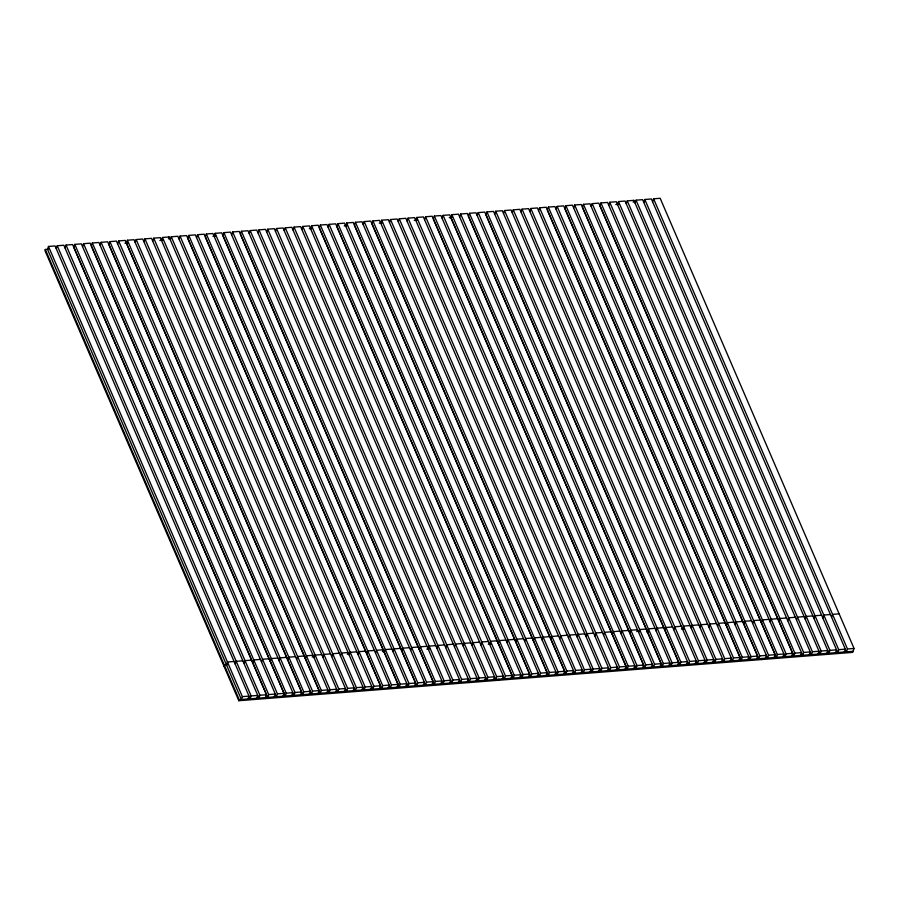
<?xml version="1.0" encoding="UTF-8"?>
<svg xmlns="http://www.w3.org/2000/svg" width="899" height="899" viewBox="0 0 899 899"><rect width="100%" height="100%" fill="white"/><g stroke="black" fill="none" stroke-linecap="round" stroke-linejoin="round"><path stroke-width="1.35" d="M48.108 249.259L45.31 249.472L44.95 250.529L238.831 700.714L852.702 652.371L854.05 648.471L660.169 198.286L653.595 198.803L652.607 201.646M48.49 246.45L47.512 249.304L241.382 699.489L242.37 696.635L48.49 246.45L55.064 245.933L250.158 698.793L251.136 695.95L57.255 245.764L63.84 245.247L258.923 698.107L259.912 695.253L66.032 245.079L72.605 244.55L266.486 694.736L265.508 697.59M56.277 248.607L57.255 245.764M65.043 247.922L66.032 245.079M74.797 244.382L73.819 247.236L267.7 697.41L268.677 694.567L74.797 244.382L81.371 243.865L276.465 696.725L277.443 693.871L83.562 243.696L90.147 243.18L284.028 693.354L283.039 696.208M82.584 246.54L83.562 243.696M92.339 243L91.35 245.854L285.23 696.028L286.219 693.185L92.339 243L98.912 242.483L294.007 695.343L294.984 692.488L101.104 242.314L107.678 241.797L301.558 691.972L300.581 694.826M100.126 245.157L101.104 242.314M109.88 241.617L108.891 244.472L302.772 694.657L303.75 691.803L109.88 241.617L116.454 241.101L311.548 693.961L312.526 691.117L118.646 240.932L125.219 240.415L319.1 690.589L318.122 693.444M117.668 243.775L118.646 240.932M127.411 240.235L126.433 243.09L320.314 693.275L321.291 690.421L127.411 240.235L133.996 239.718L329.079 692.578L330.068 689.735L136.187 239.55L142.761 239.033L337.855 691.893L338.833 689.039L144.953 238.853L151.526 238.336L346.621 691.196L347.598 688.353L153.729 238.168L160.303 237.651L355.397 690.511L356.375 687.656L162.494 237.482L169.068 236.954L364.162 689.814L365.14 686.971L171.26 236.785L177.845 236.268L372.928 689.128L373.917 686.274L180.036 236.1L186.61 235.572L380.491 685.757L379.513 688.612M135.198 242.393L136.187 239.55M143.975 241.707L144.953 238.853M152.74 241.011L153.729 238.168M161.517 240.325L162.494 237.482M168.416 238.853L169.068 236.954M170.282 239.64L171.26 236.785M179.047 238.943L180.036 236.1M188.801 235.403L187.824 238.257L381.704 688.432L382.682 685.589L188.801 235.403L195.375 234.886L390.469 687.746L391.447 684.892L197.566 234.718L204.152 234.201L398.032 684.375L397.043 687.229M196.589 237.561L197.566 234.718M206.343 234.021L205.365 236.875L399.235 687.05L400.224 684.206L206.343 234.021L212.917 233.504L408.011 686.364L408.989 683.521L215.108 233.335L221.693 232.819L415.563 682.993L414.585 685.847M214.131 236.179L215.108 233.335M223.885 232.639L222.896 235.493L416.776 685.679L417.765 682.824L223.885 232.639L230.459 232.122L425.553 684.982L426.531 682.139L232.65 231.953L239.224 231.436L433.104 681.622L432.127 684.465M231.672 234.796L232.65 231.953M241.415 231.257L240.438 234.111L434.318 684.296L435.296 681.442L241.415 231.257L248 230.74L443.083 683.6L444.072 680.757L250.192 230.571L256.766 230.054L451.86 682.914L452.838 680.06L258.957 229.874L265.542 229.357L460.625 682.217L461.614 679.374L267.733 229.189L274.307 228.672L469.402 681.532L470.379 678.678L276.499 228.503L283.073 227.975L478.167 680.835L479.145 677.992L285.264 227.807L291.849 227.29L486.932 680.15L487.921 677.295L294.04 227.121L300.614 226.604L495.709 679.453L496.686 676.61L302.806 226.424L309.38 225.907L504.474 678.767L505.452 675.924L311.582 225.739L318.156 225.222L512.037 675.396L511.048 678.251M249.214 233.414L250.192 230.571M257.979 232.729L258.957 229.874M266.745 232.032L267.733 229.189M275.521 231.346L276.499 228.503M284.286 230.661L285.264 227.807M293.052 229.964L294.04 227.121M301.828 229.279L302.806 226.424M310.593 228.582L311.582 225.739M320.347 225.042L319.37 227.897L513.25 678.082L514.228 675.228L320.347 225.042L326.921 224.525L522.016 677.385L522.993 674.542L329.113 224.357L335.698 223.84L529.578 674.014L528.59 676.868M328.135 227.2L329.113 224.357M337.889 223.66L336.9 226.514L530.781 676.7L531.77 673.845L337.889 223.66L344.463 223.143L539.557 676.003L540.535 673.16L346.654 222.974L353.228 222.458L547.109 672.643L546.131 675.486M345.677 225.818L346.654 222.974M355.431 222.278L354.442 225.132L548.323 675.318L549.3 672.463L355.431 222.278L362.005 221.761L557.088 674.621L558.077 671.778L364.196 221.592L370.77 221.075L564.651 671.261L563.673 674.104M363.218 224.435L364.196 221.592M372.961 220.907L371.984 223.75L565.864 673.935L566.842 671.081L372.961 220.907L379.547 220.379L574.63 673.239L575.618 670.396L381.738 220.21L388.312 219.693L583.406 672.553L584.384 669.699L390.503 219.525L397.077 219.008L592.171 671.856L593.149 669.013L399.268 218.828L405.854 218.311L600.937 671.171L601.925 668.317L408.045 218.142L414.619 217.625L609.713 670.474L610.691 667.631L416.81 217.446L423.395 216.929L618.478 669.789L619.467 666.946L425.587 216.76L432.161 216.243L626.041 666.417L625.063 669.272M223.918 666.092L224.278 665.024L227.076 664.811M226.469 664.855L227.458 662.012L234.032 661.495M380.749 223.064L381.738 220.21M235.246 664.17L236.223 661.316L242.797 660.799M389.525 222.368L390.503 219.525M244.011 663.473L244.989 660.63L251.574 660.113M398.291 221.682L399.268 218.828M238.831 700.714L239.19 699.658L45.31 249.472M252.776 662.788L253.765 659.933L260.339 659.416M407.067 220.985L408.045 218.142M247.967 698.972L248.944 696.118L242.37 696.635M261.553 662.091L262.53 659.248L269.104 658.731M415.832 220.3L416.81 217.446M256.732 698.276L257.71 695.433L251.136 695.95M270.318 661.406L271.307 658.551L277.881 658.034M424.598 219.603L425.587 216.76M279.095 660.709L280.072 657.866L286.646 657.349M434.352 216.063L433.374 218.918L627.255 669.103L628.232 666.249L434.352 216.063L440.926 215.546L636.02 668.406L636.998 665.563L443.117 215.378L449.702 214.861L643.583 665.046L642.594 667.89M274.274 696.894L275.251 694.05L268.677 694.567M287.86 660.023L288.837 657.169L295.423 656.652M442.139 218.221L443.117 215.378M296.625 659.327L297.614 656.484L304.188 655.967M451.894 214.681L450.916 217.536L644.785 667.721L645.774 664.867L451.894 214.681L458.468 214.164L653.562 667.024L654.539 664.181L460.659 213.996L467.244 213.479L661.113 663.664L660.136 666.507M291.815 695.511L292.793 692.668L286.219 693.185M305.402 658.641L306.379 655.798L312.953 655.27L312.301 657.169M459.681 216.839L460.659 213.996M314.167 657.956L315.156 655.101L321.73 654.584M469.435 213.299L468.446 216.153L662.327 666.339L663.305 663.484L469.435 213.299L476.009 212.782L671.104 665.642L672.081 662.799L478.201 212.613L484.775 212.097L678.655 662.282L677.677 665.125M309.346 694.129L310.335 691.286L303.75 691.803M322.943 657.259L323.921 654.416L330.495 653.899M477.223 215.468L478.201 212.613M331.709 656.573L332.686 653.719L339.271 653.202M486.966 211.928L485.988 214.771L679.869 664.957L680.846 662.102L486.966 211.928L493.551 211.4L688.634 664.26L689.623 661.417L495.742 211.231L502.316 210.714L697.41 663.574L698.388 660.72L504.508 210.546L511.082 210.029L706.176 662.878L707.153 660.035L513.284 209.849L519.858 209.332L714.952 662.192L715.93 659.349L522.049 209.164L528.623 208.647L723.717 661.507L724.695 658.652L530.815 208.467L537.4 207.95L732.483 660.81L733.472 657.967L539.591 207.781L546.165 207.264L740.046 657.45L739.068 660.293M326.888 692.747L327.877 689.904L321.291 690.421M340.474 655.877L341.463 653.034L348.037 652.517L347.385 654.416M494.753 214.086L495.742 211.231M335.664 692.061L336.642 689.218L330.068 689.735M349.25 655.191L350.228 652.337L356.802 651.82M503.53 213.389L504.508 210.546M344.429 691.376L345.407 688.522L338.833 689.039M358.016 654.494L358.993 651.651L365.578 651.134M512.295 212.703L513.284 209.849M353.195 690.679L354.184 687.836L347.598 688.353M366.792 653.809L367.77 650.955L374.344 650.438M521.072 212.007L522.049 209.164M361.971 689.994L362.949 687.139L356.375 687.656M375.557 653.112L376.535 650.269L383.12 649.752L382.457 651.651M529.837 211.321L530.815 208.467M370.736 689.297L371.725 686.454L365.14 686.971M384.322 652.427L385.311 649.572L391.885 649.056M538.602 210.624L539.591 207.781M393.099 651.73L394.077 648.887L400.651 648.37M548.356 207.085L547.379 209.939L741.259 660.124L742.237 657.27L548.356 207.085L554.93 206.568L750.024 659.428L751.002 656.585L557.133 206.399L563.707 205.882L757.587 656.068L756.598 658.911M388.278 687.915L389.256 685.072L382.682 685.589M401.864 651.045L402.842 648.19L409.427 647.673M556.144 209.242L557.133 206.399M410.629 650.348L411.618 647.505L418.192 646.988M565.898 205.702L564.92 208.557L758.79 658.742L759.779 655.888L565.898 205.702L572.472 205.186L767.566 658.046L768.544 655.202L574.663 205.017L581.248 204.5L775.118 654.686L774.14 657.529M405.82 686.533L406.798 683.689L400.224 684.206M419.406 649.662L420.384 646.819L426.958 646.291M573.686 207.86L574.663 205.017M428.171 648.977L429.16 646.123L435.734 645.606M583.44 204.331L582.451 207.175L776.331 657.36L777.32 654.506L583.44 204.331L590.014 203.803L785.108 656.663L786.086 653.82L592.205 203.635L598.779 203.118L792.66 653.303L791.682 656.146M423.362 685.15L424.339 682.307L417.765 682.824M436.948 648.28L437.925 645.437L444.499 644.92M591.227 206.489L592.205 203.635M445.713 647.595L446.691 644.74L453.276 644.223M600.97 202.949L599.993 205.792L793.873 655.978L794.851 653.124L600.97 202.949L607.555 202.432L802.638 655.281L803.627 652.438L609.747 202.253L616.321 201.736L811.415 654.596L812.393 651.741L618.512 201.567L625.097 201.05L820.18 653.91L821.169 651.056L627.288 200.87L633.862 200.353L828.957 653.213L829.934 650.37L636.054 200.185L642.628 199.668L837.722 652.528L838.7 649.674L644.819 199.488L651.404 198.971L846.487 651.831L847.476 648.988L653.595 198.803M440.892 683.779L441.881 680.925L435.296 681.442M454.478 646.898L455.467 644.055L462.041 643.538M608.769 205.107L609.747 202.253M449.669 683.083L450.646 680.24L444.072 680.757M463.255 646.212L464.232 643.358L470.806 642.841M617.534 204.41L618.512 201.567M458.434 682.397L459.411 679.543L452.838 680.06M472.02 645.516L473.009 642.673L479.583 642.156M626.3 203.725L627.288 200.87M467.199 681.7L468.188 678.857L461.614 679.374M480.796 644.83L481.774 641.976L488.348 641.459M633.211 202.253L633.862 200.353M635.076 203.028L636.054 200.185M475.976 681.015L476.953 678.161L470.379 678.678M489.562 644.134L490.539 641.29L497.125 640.773M643.841 202.342L644.819 199.488M484.741 680.318L485.73 677.475L479.145 677.992M498.327 643.448L499.316 640.594L505.89 640.077M493.517 679.633L494.495 676.778L487.921 677.295M507.103 642.751L508.081 639.908L514.655 639.391M498.63 680.262L498.99 679.194M502.283 678.936L503.26 676.093L496.686 676.61M515.869 642.066L516.846 639.223L523.432 638.695M524.645 641.38L525.623 638.526L532.197 638.009M519.824 677.554L520.802 674.711L514.228 675.228M533.41 640.684L534.388 637.841L540.973 637.324M542.176 639.998L543.165 637.144L549.739 636.627M537.366 676.183L538.344 673.329L531.77 673.845M550.952 639.301L551.93 636.458L558.504 635.941M559.717 638.616L560.695 635.762L567.28 635.245M554.897 674.801L555.885 671.946L549.3 672.463M568.494 637.919L569.472 635.076L576.045 634.559M577.259 637.234L578.237 634.379L584.822 633.862M572.438 673.418L573.416 670.564L566.842 671.081M586.024 636.537L587.013 633.694L593.587 633.177M581.215 672.722L582.192 669.879L575.618 670.396M594.801 635.851L595.779 632.997L602.352 632.48M589.98 672.036L590.958 669.182L584.384 669.699M603.566 635.155L604.544 632.312L611.129 631.795M598.745 671.339L599.734 668.496L593.149 669.013M612.331 634.469L613.32 631.615L619.894 631.098M607.522 670.654L608.499 667.8L601.925 668.317M621.108 633.784L622.086 630.929L628.659 630.413M616.287 669.957L617.265 667.114L610.691 667.631M629.873 633.087L630.862 630.244L637.436 629.716L636.784 631.615M638.65 632.402L639.627 629.547L646.201 629.03M633.829 668.575L634.806 665.732L628.232 666.249M647.415 631.705L648.393 628.862L654.978 628.345M656.18 631.019L657.169 628.165L663.743 627.648M651.37 667.204L652.348 664.35L645.774 664.867M664.957 630.323L665.934 627.48L672.508 626.963M673.722 629.637L674.711 626.783L681.285 626.266M668.901 665.822L669.89 662.968L663.305 663.484M682.498 628.94L683.476 626.097L690.05 625.58M691.264 628.255L692.241 625.401L698.826 624.884M686.443 664.44L687.432 661.585L680.846 662.102M700.029 627.558L701.018 624.715L707.592 624.198M695.219 663.743L696.197 660.9L689.623 661.417M708.805 626.873L709.783 624.018L716.357 623.501M703.984 663.057L704.962 660.203L698.388 660.72M717.571 626.176L718.548 623.333L725.133 622.816M712.75 662.361L713.739 659.518L707.153 660.035M726.347 625.49L727.325 622.647L733.899 622.119M721.526 661.675L722.504 658.821L715.93 659.349M735.112 624.805L736.09 621.951L742.675 621.434M730.291 660.979L731.28 658.135L724.695 658.652M743.878 624.108L744.866 621.265L751.44 620.748M752.654 623.423L753.632 620.568L760.206 620.052M747.833 659.608L748.811 656.753L742.237 657.27M761.419 622.726L762.397 619.883L768.982 619.366M770.196 622.041L771.173 619.186L777.747 618.669M761.723 659.54L762.082 658.484M765.375 658.225L766.353 655.371L759.779 655.888M778.961 621.344L779.939 618.501L786.524 617.984M787.726 620.658L788.715 617.804L795.289 617.287M782.917 656.843L783.894 653.989L777.32 654.506M796.503 619.962L797.48 617.119L804.054 616.602M805.268 619.276L806.246 616.422L812.831 615.905M800.447 655.461L801.436 652.607L794.851 653.124M814.033 618.579L815.022 615.736L821.596 615.219M809.224 654.764L810.201 651.921L803.627 652.438M822.81 617.894L823.787 615.051L830.361 614.523M817.989 654.079L818.967 651.224L812.393 651.741M831.575 617.208L832.564 614.354L839.138 613.837M826.765 653.382L827.743 650.539L821.169 651.056M835.531 652.696L836.508 649.842L829.934 650.37M844.296 652L845.285 649.157L838.7 649.674M124.927 243.202L127.725 242.988M159.853 240.46L162.64 240.235M212.928 236.28L215.726 236.055M309.312 228.683L312.11 228.47M344.295 225.93L347.093 225.705M379.288 223.177L382.086 222.952M414.27 220.424L417.069 220.199M449.253 217.659L452.051 217.446M615.793 204.545L618.591 204.331M426.811 649.078L429.61 648.864M488.281 644.235L491.079 644.021M646.415 631.783L649.213 631.57M681.397 629.03L684.195 628.806M259.912 695.253L266.486 694.736M277.443 693.871L284.028 693.354M294.984 692.488L301.558 691.972M312.526 691.117L319.1 690.589M373.917 686.274L380.491 685.757M391.447 684.892L398.032 684.375M408.989 683.521L415.563 682.993M426.531 682.139L433.104 681.622M505.452 675.924L512.037 675.396M522.993 674.542L529.578 674.014M540.535 673.16L547.109 672.643M558.077 671.778L564.651 671.261M619.467 666.946L626.041 666.417M636.998 665.563L643.583 665.046M654.539 664.181L661.113 663.664M672.081 662.799L678.655 662.282M733.472 657.967L740.046 657.45M751.002 656.585L757.587 656.068M768.544 655.202L775.118 654.686M786.086 653.82L792.66 653.303M847.476 648.988L854.05 648.471M239.19 699.658L853.072 651.314"/></g></svg>
